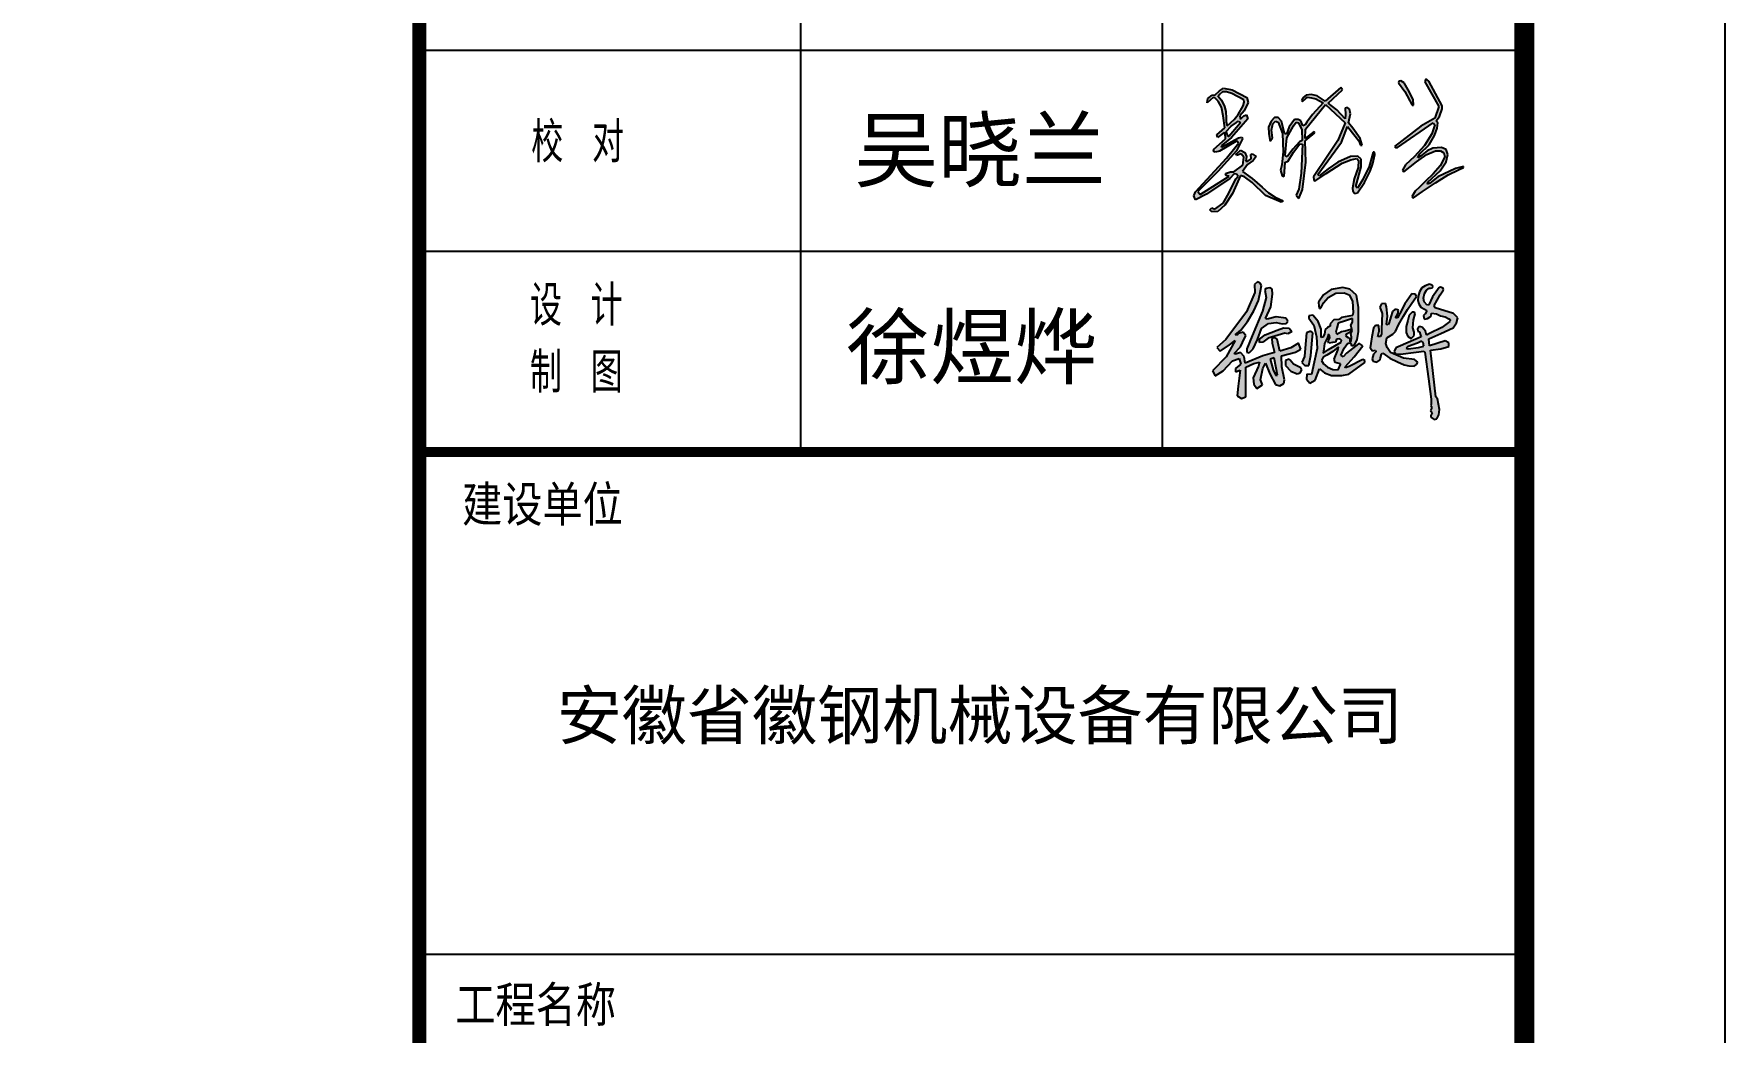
# Model space of a CAD drawing. Extents: x -417156 to 1571408, y 205758 to 1045562.
# Drawn here: x 1554571 to 1571408, y 896554 to 906494 of the extents above; entities that cross this region are included whole.
import ezdxf

# ---------------------------------------------------------------- set-up
doc = ezdxf.new("R2010")
doc.units = 0
doc.header["$LTSCALE"] = 1000
doc.header["$MEASUREMENT"] = 0
doc.layers.get('0').update_dxf_attribs({"linetype": 'CONTINUOUS'})
for name, color, linetype in [('1', 7, 'CONTINUOUS'), ('PP-PM-TK', 7, 'CONTINUOUS'), ('PUB_TEXT', 7, 'CONTINUOUS'), ('PUB_TITLE', 4, 'CONTINUOUS'), ('签名', 255, 'CONTINUOUS')]:
    doc.layers.add(name, color=color, linetype=linetype)
doc.styles.add('-黑体', font='simhei.ttf', dxfattribs={"width": 0.8})
doc.styles.add('TQ', font='txt.shx', dxfattribs={"width": 0.8, "bigfont": 'hztxt.shx'})

msp = doc.modelspace()

# ---------------------------------------------------------------- hatches: boundary and pattern name
h = msp.add_hatch(color=256)
h.paths.add_polyline_path([(1568458, 906023), (1568430, 906045), (1568419, 906016), (1568557, 905771), (1568518, 905653), (1568377, 905573), (1568117, 905373), (1568125, 905362), (1568148, 905363), (1568500, 905606), (1568518, 905589), (1568487, 905498), (1568415, 905383), (1568315, 905272), (1568226, 905190), (1568195, 905138), (1568208, 905120), (1568337, 905218), (1568438, 905294), (1568523, 905329), (1568576, 905329), (1568609, 905310), (1568618, 905269), (1568571, 905181), (1568503, 905100), (1568426, 905026), (1568364, 904967), (1568322, 904926), (1568288, 904872), (1568304, 904862), (1568394, 904923), (1568523, 905011), (1568651, 905089), (1568755, 905140), (1568805, 905162), (1568803, 905174), (1568725, 905153), (1568549, 905071), (1568469, 905007), (1568445, 904997), (1568447, 905016), (1568571, 905129), (1568631, 905220), (1568649, 905294), (1568632, 905343), (1568583, 905363), (1568499, 905355), (1568443, 905329), (1568374, 905277), (1568348, 905258), (1568366, 905296), (1568460, 905387), (1568515, 905483), (1568540, 905556), (1568547, 905606), (1568532, 905626), (1568566, 905671), (1568591, 905746), (1568590, 905776)])
h.paths.add_polyline_path([(1568180, 906026), (1568159, 906023), (1568155, 906006), (1568221, 905921), (1568293, 905785), (1568306, 905785), (1568301, 905839), (1568251, 905935), (1568214, 906006)], flags=17)
h.paths.add_polyline_path([(1567106, 905345), (1567047, 905270), (1567028, 905282), (1567045, 905457), (1567110, 905579), (1567139, 905615), (1567161, 905609), (1567194, 905538), (1567198, 905431), (1567172, 905418)], flags=16)
h.paths.add_polyline_path([(1566864, 905501), (1566878, 905426), (1566901, 905457), (1566892, 905533), (1566906, 905598), (1566933, 905625), (1566958, 905614), (1567000, 905500), (1567007, 905320), (1566996, 905188), (1566980, 905138), (1566997, 905080), (1567017, 905074), (1567028, 905215), (1567056, 905222), (1567111, 905317), (1567175, 905398), (1567200, 905395), (1567187, 905108), (1567165, 904946), (1567139, 904886), (1567165, 904853), (1567200, 904943), (1567233, 905215), (1567228, 905427), (1567322, 905507), (1567317, 905520), (1567226, 905452), (1567232, 905543), (1567431, 905789), (1567626, 905607), (1567552, 905431), (1567452, 905281), (1567311, 905069), (1567312, 905041), (1567322, 905027), (1567437, 905102), (1567594, 905205), (1567681, 905239), (1567740, 905251), (1567758, 905232), (1567756, 905162), (1567714, 905050), (1567697, 904958), (1567701, 904928), (1567723, 904905), (1567749, 904910), (1567818, 905015), (1567873, 905128), (1567901, 905202), (1567920, 905292), (1567917, 905315), (1567903, 905317), (1567865, 905172), (1567802, 905044), (1567747, 904956), (1567733, 904975), (1567785, 905170), (1567786, 905245), (1567750, 905277), (1567677, 905273), (1567554, 905215), (1567457, 905149), (1567366, 905081), (1567354, 905093), (1567588, 905415), (1567648, 905571), (1567725, 905475), (1567761, 905430), (1567777, 905384), (1567794, 905384), (1567774, 905453), (1567701, 905553), (1567657, 905606), (1567677, 905696), (1567669, 905743), (1567650, 905759), (1567625, 905753), (1567630, 905691), (1567625, 905649), (1567541, 905737), (1567456, 905805), (1567599, 905935), (1567581, 905960), (1567427, 905822), (1567345, 905875), (1567288, 905889), (1567237, 905884), (1567207, 905859), (1567190, 905829), (1567200, 905819), (1567232, 905846), (1567252, 905862), (1567289, 905858), (1567332, 905848), (1567405, 905806), (1567300, 905689), (1567245, 905613), (1567226, 905587), (1567205, 905577), (1567183, 905629), (1567159, 905640), (1567121, 905640), (1567069, 905569), (1567041, 905496), (1567022, 905502), (1566993, 905624), (1566959, 905660), (1566922, 905661), (1566890, 905625), (1566863, 905564)])
h.paths.add_polyline_path([(1566459, 905470), (1566442, 905520), (1566492, 905575), (1566542, 905610), (1566560, 905623), (1566583, 905607), (1566468, 905472)], flags=16)
h.paths.add_polyline_path([(1566440, 905614), (1566452, 905578), (1566519, 905641), (1566560, 905692), (1566609, 905777), (1566620, 905814), (1566616, 905836), (1566497, 905899), (1566443, 905915), (1566404, 905916), (1566373, 905889), (1566357, 905876), (1566394, 905832), (1566425, 905769), (1566439, 905719), (1566440, 905654)], flags=16)
h.paths.add_polyline_path([(1566312, 905860), (1566253, 905807), (1566259, 905850), (1566303, 905884), (1566331, 905885), (1566375, 905926), (1566414, 905952), (1566499, 905937), (1566646, 905861), (1566659, 905809), (1566621, 905728), (1566576, 905676), (1566583, 905645), (1566615, 905678), (1566644, 905686), (1566656, 905646), (1566495, 905463), (1566390, 905378), (1566394, 905365), (1566565, 905458), (1566597, 905464), (1566602, 905448), (1566544, 905329), (1566357, 905122), (1566160, 904923), (1566183, 904894), (1566469, 905077), (1566441, 905082), (1566435, 905103), (1566485, 905121), (1566516, 905119), (1566605, 905185), (1566615, 905267), (1566591, 905298), (1566545, 905281), (1566540, 905296), (1566584, 905334), (1566627, 905312), (1566643, 905273), (1566638, 905226), (1566656, 905227), (1566690, 905248), (1566685, 905292), (1566700, 905298), (1566740, 905274), (1566710, 905233), (1566654, 905194), (1566602, 905124), (1566701, 905055), (1566800, 904966), (1566862, 904910), (1566927, 904867), (1567009, 904831), (1566989, 904818), (1566833, 904885), (1566698, 905015), (1566623, 905070), (1566585, 905084), (1566503, 904903), (1566428, 904789), (1566358, 904724), (1566299, 904722), (1566279, 904741), (1566298, 904761), (1566329, 904747), (1566412, 904809), (1566468, 904909), (1566536, 905050), (1566560, 905076), (1566542, 905098), (1566520, 905099), (1566478, 905052), (1566245, 904897), (1566135, 904841), (1566119, 904881), (1566134, 904922), (1566445, 905257), (1566527, 905358), (1566552, 905393), (1566562, 905405), (1566557, 905423), (1566538, 905423), (1566376, 905327), (1566331, 905317), (1566313, 905327), (1566319, 905346), (1566434, 905448), (1566430, 905504), (1566420, 905511), (1566353, 905462), (1566349, 905488), (1566426, 905559), (1566412, 905679), (1566394, 905764), (1566360, 905824), (1566329, 905858)])
h = msp.add_hatch(color=256)
h.paths.add_polyline_path([(1568401, 903421), (1568385, 903433), (1568347, 903415), (1568290, 903394), (1568246, 903378), (1568234, 903364), (1568252, 903358), (1568355, 903372), (1568408, 903384)], flags=16)
h.paths.add_polyline_path([(1568461, 903961), (1568474, 903960), (1568493, 903964), (1568500, 903975), (1568488, 903993), (1568465, 904001), (1568422, 903986), (1568390, 903964), (1568366, 903926), (1568352, 903878), (1568349, 903839), (1568360, 903806), (1568380, 903774), (1568414, 903752), (1568432, 903747), (1568435, 903730), (1568421, 903706), (1568405, 903688), (1568407, 903667), (1568417, 903654), (1568445, 903658), (1568472, 903677), (1568482, 903690), (1568486, 903712), (1568533, 903705), (1568575, 903687), (1568622, 903675), (1568657, 903656), (1568672, 903647), (1568666, 903629), (1568587, 903569), (1568465, 903510), (1568436, 903495), (1568426, 903533), (1568392, 903573), (1568365, 903580), (1568344, 903558), (1568350, 903535), (1568365, 903526), (1568376, 903493), (1568382, 903476), (1568176, 903386), (1568131, 903367), (1568112, 903332), (1568129, 903309), (1568176, 903306), (1568331, 903324), (1568407, 903333), (1568417, 903325), (1568454, 903060), (1568483, 902857), (1568480, 902805), (1568478, 902793), (1568486, 902783), (1568484, 902764), (1568476, 902745), (1568492, 902722), (1568477, 902695), (1568477, 902678), (1568512, 902654), (1568538, 902660), (1568559, 902699), (1568566, 902753), (1568545, 902859), (1568529, 902880), (1568476, 903345), (1568579, 903357), (1568659, 903382), (1568658, 903417), (1568621, 903437), (1568466, 903388), (1568458, 903456), (1568578, 903510), (1568699, 903565), (1568734, 903617), (1568747, 903666), (1568703, 903708), (1568521, 903766), (1568513, 903789), (1568571, 903895), (1568605, 903946), (1568602, 903962), (1568575, 903972), (1568560, 903969), (1568496, 903876), (1568457, 903796), (1568442, 903793), (1568413, 903826), (1568405, 903861), (1568415, 903907), (1568435, 903941)])
h.paths.add_polyline_path([(1568317, 903723), (1568294, 903724), (1568262, 903694), (1568248, 903638), (1568233, 903579), (1568234, 903521), (1568248, 903479), (1568284, 903462), (1568312, 903489), (1568313, 903523), (1568299, 903568), (1568307, 903647), (1568323, 903707)], flags=17)
h.paths.add_polyline_path([(1568038, 903775), (1568028, 903809), (1567987, 903806), (1567970, 903771), (1567993, 903710), (1567988, 903555), (1567987, 903508), (1567977, 903480), (1567952, 903481), (1567964, 903532), (1567960, 903590), (1567928, 903591), (1567906, 903562), (1567892, 903478), (1567880, 903412), (1567873, 903367), (1567896, 903337), (1567926, 903343), (1567930, 903329), (1567906, 903306), (1567895, 903259), (1567901, 903235), (1567940, 903224), (1567974, 903249), (1567978, 903267), (1567987, 903305), (1567999, 903313), (1568071, 903264), (1568148, 903229), (1568214, 903199), (1568259, 903188), (1568312, 903186), (1568337, 903201), (1568348, 903226), (1568317, 903251), (1568207, 903265), (1568078, 903320), (1568043, 903370), (1568030, 903412), (1568039, 903467), (1568101, 903502), (1568127, 903530), (1568157, 903596), (1568206, 903682), (1568247, 903748), (1568282, 903802), (1568336, 903878), (1568326, 903903), (1568288, 903905), (1568219, 903806), (1568169, 903710), (1568147, 903666), (1568126, 903666), (1568149, 903707), (1568156, 903742), (1568123, 903751), (1568098, 903728), (1568081, 903676), (1568062, 903619), (1568055, 903596), (1568038, 903601), (1568048, 903684)])
h.paths.add_polyline_path([(1567552, 903344), (1567559, 903377), (1567504, 903332), (1567443, 903295), (1567408, 903273), (1567390, 903242), (1567411, 903207), (1567450, 903174), (1567502, 903153), (1567555, 903148), (1567578, 903201), (1567580, 903207), (1567527, 903221), (1567516, 903255)], flags=16)
h.paths.add_polyline_path([(1567700, 903623), (1567700, 903658), (1567628, 903635), (1567556, 903612), (1567541, 903563), (1567531, 903525), (1567541, 903503), (1567590, 903531), (1567624, 903538), (1567682, 903553), (1567686, 903542), (1567675, 903523), (1567640, 903502), (1567630, 903487), (1567655, 903469), (1567672, 903457), (1567673, 903428), (1567685, 903429), (1567690, 903474), (1567683, 903508), (1567694, 903540), (1567688, 903566), (1567683, 903592)], flags=16)
h.paths.add_polyline_path([(1567470, 903495), (1567461, 903502), (1567448, 903471), (1567420, 903409), (1567412, 903358), (1567406, 903316), (1567461, 903350), (1567586, 903425), (1567589, 903444), (1567571, 903458), (1567538, 903453), (1567533, 903435), (1567529, 903424), (1567499, 903420), (1567464, 903415), (1567456, 903436), (1567473, 903468)], flags=16)
h.paths.add_polyline_path([(1567357, 903629), (1567304, 903694), (1567264, 903685), (1567263, 903664), (1567315, 903594), (1567339, 903476), (1567345, 903360), (1567317, 903225), (1567291, 903103), (1567243, 903104), (1567239, 903056), (1567274, 903015), (1567328, 903047), (1567371, 903159), (1567421, 903118), (1567489, 903092), (1567591, 903092), (1567663, 903104), (1567822, 903221), (1567821, 903240), (1567801, 903251), (1567666, 903181), (1567629, 903169), (1567627, 903179), (1567714, 903279), (1567800, 903387), (1567773, 903408), (1567757, 903408), (1567640, 903316), (1567607, 903279), (1567581, 903292), (1567614, 903365), (1567648, 903409), (1567669, 903417), (1567681, 903409), (1567688, 903388), (1567719, 903396), (1567744, 903447), (1567759, 903531), (1567758, 903770), (1567738, 903893), (1567673, 903952), (1567601, 903968), (1567487, 903948), (1567410, 903895), (1567361, 903822), (1567362, 903784), (1567370, 903760), (1567384, 903762), (1567409, 903816), (1567455, 903870), (1567532, 903911), (1567616, 903916), (1567666, 903896), (1567698, 903833), (1567706, 903717), (1567699, 903688), (1567588, 903671), (1567561, 903651), (1567512, 903645), (1567475, 903606), (1567476, 903583), (1567448, 903571), (1567427, 903551), (1567418, 903505), (1567402, 903473), (1567388, 903471), (1567385, 903553)])
h.paths.add_polyline_path([(1567305, 903516), (1567282, 903534), (1567240, 903518), (1567227, 903364), (1567220, 903281), (1567195, 903223), (1567223, 903193), (1567265, 903192), (1567283, 903290), (1567296, 903444), (1567299, 903481)])
h.paths.add_polyline_path([(1567069, 903255), (1567032, 903240), (1567033, 903192), (1567086, 903135), (1567147, 903107), (1567177, 903118), (1567194, 903148), (1567183, 903168), (1567112, 903205), (1567079, 903245)])
h.paths.add_polyline_path([(1566919, 903267), (1566880, 903256), (1566910, 903150), (1566936, 903093), (1566951, 903096), (1566938, 903165)], flags=16)
h.paths.add_polyline_path([(1566771, 903419), (1566774, 903454), (1566830, 903497), (1566950, 903544), (1567012, 903568), (1567068, 903562), (1567094, 903529), (1567055, 903506), (1567026, 903515), (1566860, 903465), (1566805, 903424)], flags=17)
h.paths.add_polyline_path([(1566897, 903950), (1566876, 903966), (1566837, 903958), (1566827, 903942), (1566839, 903870), (1566803, 903734), (1566700, 903487), (1566646, 903356), (1566648, 903326), (1566670, 903318), (1566708, 903356), (1566752, 903452), (1566792, 903559), (1566863, 903609), (1566938, 903619), (1566997, 903606), (1567037, 903609), (1567053, 903632), (1567035, 903663), (1566939, 903677), (1566848, 903654), (1566832, 903660), (1566885, 903776), (1566903, 903901)], flags=17)
h.paths.add_polyline_path([(1566779, 904012), (1566752, 904025), (1566723, 903998), (1566726, 903920), (1566642, 903727), (1566439, 903450), (1566348, 903370), (1566382, 903334), (1566473, 903399), (1566530, 903441), (1566441, 903279), (1566305, 903137), (1566330, 903089), (1566412, 903137), (1566504, 903237), (1566570, 903261), (1566586, 903205), (1566533, 903162), (1566535, 903130), (1566579, 903145), (1566560, 902987), (1566549, 902891), (1566594, 902863), (1566635, 902880), (1566635, 903175), (1566715, 903212), (1566772, 903224), (1566762, 903186), (1566709, 903069), (1566715, 903005), (1566746, 902964), (1566803, 902999), (1566783, 903049), (1566807, 903163), (1566831, 903216), (1566876, 903108), (1566931, 903003), (1566976, 902990), (1567014, 903013), (1567022, 903048), (1566996, 903177), (1566990, 903289), (1567131, 903324), (1567183, 903354), (1567161, 903413), (1567086, 903366), (1566976, 903334), (1566949, 903454), (1566926, 903472), (1566895, 903461), (1566897, 903415), (1566922, 903321), (1566807, 903288), (1566630, 903216), (1566620, 903281), (1566584, 903320), (1566534, 903303), (1566520, 903312), (1566584, 903378), (1566623, 903464), (1566635, 903488), (1566610, 903524), (1566565, 903510), (1566549, 903493), (1566529, 903498), (1566586, 903543), (1566654, 903631), (1566717, 903735), (1566764, 903840), (1566782, 903936), (1566791, 903988)])

# ---------------------------------------------------------------- linework, layer by layer
for p, q in [((1568430, 906045), (1568419, 906016)), ((1568458, 906023), (1568430, 906045)), ((1566312, 905860), (1566253, 905807)), ((1566259, 905850), (1566303, 905884)), ((1566303, 905884), (1566331, 905885)), ((1566329, 905858), (1566312, 905860)), ((1566331, 905885), (1566375, 905926)), ((1566373, 905889), (1566357, 905876)), ((1566357, 905876), (1566394, 905832)), ((1566404, 905916), (1566373, 905889)), ((1566375, 905926), (1566414, 905952)), ((1566443, 905915), (1566404, 905916)), ((1566414, 905952), (1566499, 905937)), ((1566497, 905899), (1566443, 905915)), ((1566616, 905836), (1566497, 905899)), ((1566499, 905937), (1566646, 905861)), ((1566646, 905861), (1566659, 905809)), ((1567207, 905859), (1567190, 905829)), ((1567237, 905884), (1567207, 905859)), ((1567232, 905846), (1567252, 905862)), ((1567288, 905889), (1567237, 905884)), ((1567252, 905862), (1567289, 905858)), ((1567345, 905875), (1567288, 905889)), ((1567427, 905822), (1567345, 905875)), ((1567581, 905960), (1567427, 905822)), ((1567456, 905805), (1567599, 905935)), ((1567599, 905935), (1567581, 905960)), ((1568159, 906023), (1568155, 906006)), ((1568155, 906006), (1568221, 905921)), ((1568180, 906026), (1568159, 906023)), ((1568214, 906006), (1568180, 906026)), ((1568251, 905935), (1568214, 906006)), ((1568221, 905921), (1568293, 905785)), ((1568301, 905839), (1568251, 905935)), ((1568419, 906016), (1568557, 905771)), ((1568590, 905776), (1568458, 906023)), ((1566253, 905807), (1566259, 905850)), ((1566360, 905824), (1566329, 905858)), ((1566394, 905764), (1566360, 905824)), ((1566394, 905832), (1566425, 905769)), ((1566412, 905679), (1566394, 905764)), ((1566425, 905769), (1566439, 905719)), ((1566439, 905719), (1566440, 905654)), ((1566519, 905641), (1566560, 905692)), ((1566560, 905692), (1566609, 905777)), ((1566621, 905728), (1566576, 905676)), ((1566609, 905777), (1566620, 905814)), ((1566620, 905814), (1566616, 905836)), ((1566659, 905809), (1566621, 905728)), ((1567190, 905829), (1567200, 905819)), ((1567200, 905819), (1567232, 905846)), ((1567232, 905543), (1567431, 905789)), ((1567289, 905858), (1567332, 905848)), ((1567405, 905806), (1567300, 905689)), ((1567332, 905848), (1567405, 905806)), ((1567431, 905789), (1567626, 905607)), ((1567541, 905737), (1567456, 905805)), ((1567625, 905649), (1567541, 905737)), ((1567650, 905759), (1567625, 905753)), ((1567625, 905753), (1567630, 905691)), ((1567630, 905691), (1567625, 905649)), ((1567669, 905743), (1567650, 905759)), ((1567657, 905606), (1567677, 905696)), ((1567677, 905696), (1567669, 905743)), ((1568293, 905785), (1568306, 905785)), ((1568306, 905785), (1568301, 905839)), ((1568557, 905771), (1568518, 905653)), ((1568566, 905671), (1568591, 905746)), ((1568591, 905746), (1568590, 905776)), ((1566349, 905488), (1566426, 905559)), ((1566426, 905559), (1566412, 905679)), ((1566440, 905654), (1566440, 905614)), ((1566440, 905614), (1566452, 905578)), ((1566442, 905520), (1566492, 905575)), ((1566452, 905578), (1566519, 905641)), ((1566583, 905607), (1566468, 905472)), ((1566492, 905575), (1566542, 905610)), ((1566656, 905646), (1566495, 905463)), ((1566542, 905610), (1566560, 905623)), ((1566560, 905623), (1566583, 905607)), ((1566576, 905676), (1566583, 905645)), ((1566583, 905645), (1566615, 905678)), ((1566615, 905678), (1566644, 905686)), ((1566644, 905686), (1566656, 905646)), ((1566890, 905625), (1566863, 905564)), ((1566863, 905564), (1566864, 905501)), ((1566922, 905661), (1566890, 905625)), ((1566892, 905533), (1566906, 905598)), ((1566901, 905457), (1566892, 905533)), ((1566906, 905598), (1566933, 905625)), ((1566959, 905660), (1566922, 905661)), ((1566933, 905625), (1566958, 905614)), ((1566958, 905614), (1567000, 905500)), ((1566993, 905624), (1566959, 905660)), ((1567022, 905502), (1566993, 905624)), ((1567069, 905569), (1567041, 905496)), ((1567045, 905457), (1567110, 905579)), ((1567121, 905640), (1567069, 905569)), ((1567110, 905579), (1567139, 905615)), ((1567159, 905640), (1567121, 905640)), ((1567139, 905615), (1567161, 905609)), ((1567183, 905629), (1567159, 905640)), ((1567161, 905609), (1567194, 905538)), ((1567205, 905577), (1567183, 905629)), ((1567194, 905538), (1567198, 905431)), ((1567226, 905587), (1567205, 905577)), ((1567245, 905613), (1567226, 905587)), ((1567226, 905452), (1567232, 905543)), ((1567300, 905689), (1567245, 905613)), ((1567626, 905607), (1567552, 905431)), ((1567588, 905415), (1567648, 905571)), ((1567648, 905571), (1567725, 905475)), ((1567701, 905553), (1567657, 905606)), ((1567774, 905453), (1567701, 905553)), ((1568377, 905573), (1568117, 905373)), ((1568148, 905363), (1568500, 905606)), ((1568518, 905653), (1568377, 905573)), ((1568518, 905589), (1568487, 905498)), ((1568500, 905606), (1568518, 905589)), ((1568515, 905483), (1568540, 905556)), ((1568532, 905626), (1568566, 905671)), ((1568547, 905606), (1568532, 905626)), ((1568540, 905556), (1568547, 905606)), ((1566319, 905346), (1566434, 905448)), ((1566353, 905462), (1566349, 905488)), ((1566420, 905511), (1566353, 905462)), ((1566538, 905423), (1566376, 905327)), ((1566495, 905463), (1566390, 905378)), ((1566390, 905378), (1566394, 905365)), ((1566394, 905365), (1566565, 905458)), ((1566430, 905504), (1566420, 905511)), ((1566434, 905448), (1566430, 905504)), ((1566459, 905470), (1566442, 905520)), ((1566445, 905257), (1566527, 905358)), ((1566468, 905472), (1566459, 905470)), ((1566527, 905358), (1566552, 905393)), ((1566557, 905423), (1566538, 905423)), ((1566602, 905448), (1566544, 905329)), ((1566552, 905393), (1566562, 905405)), ((1566562, 905405), (1566557, 905423)), ((1566565, 905458), (1566597, 905464)), ((1566597, 905464), (1566602, 905448)), ((1566864, 905501), (1566878, 905426)), ((1566878, 905426), (1566901, 905457)), ((1567000, 905500), (1567007, 905320)), ((1567041, 905496), (1567022, 905502)), ((1567028, 905282), (1567045, 905457)), ((1567172, 905418), (1567106, 905345)), ((1567111, 905317), (1567175, 905398)), ((1567198, 905431), (1567172, 905418)), ((1567175, 905398), (1567200, 905395)), ((1567200, 905395), (1567187, 905108)), ((1567317, 905520), (1567226, 905452)), ((1567228, 905427), (1567322, 905507)), ((1567233, 905215), (1567228, 905427)), ((1567322, 905507), (1567317, 905520)), ((1567354, 905093), (1567588, 905415)), ((1567552, 905431), (1567452, 905281)), ((1567725, 905475), (1567761, 905430)), ((1567761, 905430), (1567777, 905384)), ((1567794, 905384), (1567774, 905453)), ((1567777, 905384), (1567794, 905384)), ((1568117, 905373), (1568125, 905362)), ((1568125, 905362), (1568148, 905363)), ((1568415, 905383), (1568315, 905272)), ((1568366, 905296), (1568460, 905387)), ((1568487, 905498), (1568415, 905383)), ((1568499, 905355), (1568443, 905329)), ((1568460, 905387), (1568515, 905483)), ((1568583, 905363), (1568499, 905355)), ((1568632, 905343), (1568583, 905363)), ((1566134, 904922), (1566445, 905257)), ((1566313, 905327), (1566319, 905346)), ((1566331, 905317), (1566313, 905327)), ((1566376, 905327), (1566331, 905317)), ((1566544, 905329), (1566357, 905122)), ((1566540, 905296), (1566584, 905334)), ((1566545, 905281), (1566540, 905296)), ((1566591, 905298), (1566545, 905281)), ((1566545, 905281), (1566545, 905281)), ((1566584, 905334), (1566627, 905312)), ((1566615, 905267), (1566591, 905298)), ((1566654, 905194), (1566602, 905124)), ((1566605, 905185), (1566615, 905267)), ((1566627, 905312), (1566643, 905273)), ((1566643, 905273), (1566638, 905226)), ((1566638, 905226), (1566656, 905227)), ((1566710, 905233), (1566654, 905194)), ((1566656, 905227), (1566690, 905248)), ((1566685, 905292), (1566700, 905298)), ((1566690, 905248), (1566685, 905292)), ((1566700, 905298), (1566740, 905274)), ((1566740, 905274), (1566710, 905233)), ((1566996, 905188), (1566980, 905138)), ((1567007, 905320), (1566996, 905188)), ((1567017, 905074), (1567028, 905215)), ((1567047, 905270), (1567028, 905282)), ((1567028, 905215), (1567056, 905222)), ((1567106, 905345), (1567047, 905270)), ((1567056, 905222), (1567111, 905317)), ((1567200, 904943), (1567233, 905215)), ((1567452, 905281), (1567311, 905069)), ((1567437, 905102), (1567594, 905205)), ((1567554, 905215), (1567457, 905149)), ((1567677, 905273), (1567554, 905215)), ((1567594, 905205), (1567681, 905239)), ((1567750, 905277), (1567677, 905273)), ((1567681, 905239), (1567740, 905251)), ((1567740, 905251), (1567758, 905232)), ((1567786, 905245), (1567750, 905277)), ((1567758, 905232), (1567756, 905162)), ((1567785, 905170), (1567786, 905245)), ((1567903, 905317), (1567865, 905172)), ((1567873, 905128), (1567901, 905202)), ((1567901, 905202), (1567920, 905292)), ((1567917, 905315), (1567903, 905317)), ((1567920, 905292), (1567917, 905315)), ((1568226, 905190), (1568195, 905138)), ((1568208, 905120), (1568337, 905218)), ((1568315, 905272), (1568226, 905190)), ((1568337, 905218), (1568438, 905294)), ((1568348, 905258), (1568366, 905296)), ((1568374, 905277), (1568348, 905258)), ((1568443, 905329), (1568374, 905277)), ((1568438, 905294), (1568523, 905329)), ((1568523, 905329), (1568576, 905329)), ((1568618, 905269), (1568571, 905181)), ((1568571, 905129), (1568631, 905220)), ((1568576, 905329), (1568609, 905310)), ((1568609, 905310), (1568618, 905269)), ((1568631, 905220), (1568649, 905294)), ((1568649, 905294), (1568632, 905343)), ((1566357, 905122), (1566160, 904923)), ((1566183, 904894), (1566469, 905077)), ((1566478, 905052), (1566245, 904897)), ((1566435, 905103), (1566485, 905121)), ((1566441, 905082), (1566435, 905103)), ((1566469, 905077), (1566441, 905082)), ((1566468, 904909), (1566536, 905050)), ((1566520, 905099), (1566478, 905052)), ((1566485, 905121), (1566516, 905119)), ((1566585, 905084), (1566503, 904903)), ((1566516, 905119), (1566605, 905185)), ((1566542, 905098), (1566520, 905099)), ((1566536, 905050), (1566560, 905076)), ((1566560, 905076), (1566542, 905098)), ((1566623, 905070), (1566585, 905084)), ((1566602, 905124), (1566701, 905055)), ((1566698, 905015), (1566623, 905070)), ((1566701, 905055), (1566800, 904966)), ((1566980, 905138), (1566997, 905080)), ((1566997, 905080), (1567017, 905074)), ((1567187, 905108), (1567165, 904946)), ((1567311, 905069), (1567312, 905041)), ((1567312, 905041), (1567322, 905027)), ((1567322, 905027), (1567437, 905102)), ((1567366, 905081), (1567354, 905093)), ((1567457, 905149), (1567366, 905081)), ((1567714, 905050), (1567697, 904958)), ((1567756, 905162), (1567714, 905050)), ((1567733, 904975), (1567785, 905170)), ((1567802, 905044), (1567747, 904956)), ((1567865, 905172), (1567802, 905044)), ((1567818, 905015), (1567873, 905128)), ((1568195, 905138), (1568208, 905120)), ((1568426, 905026), (1568364, 904967)), ((1568503, 905100), (1568426, 905026)), ((1568447, 905016), (1568571, 905129)), ((1568549, 905071), (1568469, 905007)), ((1568571, 905181), (1568503, 905100)), ((1568523, 905011), (1568651, 905089)), ((1568725, 905153), (1568549, 905071)), ((1568651, 905089), (1568755, 905140)), ((1568803, 905174), (1568725, 905153)), ((1568755, 905140), (1568805, 905162)), ((1568805, 905162), (1568803, 905174)), ((1566119, 904881), (1566134, 904922)), ((1566135, 904841), (1566119, 904881)), ((1566245, 904897), (1566135, 904841)), ((1566160, 904923), (1566183, 904894)), ((1566412, 904809), (1566468, 904909)), ((1566503, 904903), (1566428, 904789)), ((1566833, 904885), (1566698, 905015)), ((1566800, 904966), (1566862, 904910)), ((1566989, 904818), (1566833, 904885)), ((1566862, 904910), (1566927, 904867)), ((1566927, 904867), (1567009, 904831)), ((1567165, 904946), (1567139, 904886)), ((1567139, 904886), (1567165, 904853)), ((1567165, 904853), (1567200, 904943)), ((1567697, 904958), (1567701, 904928)), ((1567701, 904928), (1567723, 904905)), ((1567723, 904905), (1567749, 904910)), ((1567747, 904956), (1567733, 904975)), ((1567749, 904910), (1567818, 905015)), ((1568322, 904926), (1568288, 904872)), ((1568288, 904872), (1568304, 904862)), ((1568304, 904862), (1568394, 904923)), ((1568364, 904967), (1568322, 904926)), ((1568394, 904923), (1568523, 905011)), ((1568445, 904997), (1568447, 905016)), ((1568469, 905007), (1568445, 904997)), ((1566279, 904741), (1566298, 904761)), ((1566299, 904722), (1566279, 904741)), ((1566298, 904761), (1566329, 904747)), ((1566358, 904724), (1566299, 904722)), ((1566329, 904747), (1566412, 904809)), ((1566428, 904789), (1566358, 904724)), ((1567009, 904831), (1566989, 904818)), ((1566752, 904025), (1566723, 903998)), ((1566779, 904012), (1566752, 904025)), ((1566791, 903988), (1566779, 904012)), ((1566726, 903920), (1566642, 903727)), ((1566717, 903735), (1566764, 903840)), ((1566723, 903998), (1566726, 903920)), ((1566764, 903840), (1566782, 903936)), ((1566782, 903936), (1566791, 903988)), ((1566839, 903870), (1566803, 903734)), ((1566837, 903958), (1566827, 903942)), ((1566827, 903942), (1566839, 903870)), ((1566876, 903966), (1566837, 903958)), ((1566897, 903950), (1566876, 903966)), ((1566885, 903776), (1566903, 903901)), ((1566903, 903901), (1566897, 903950)), ((1567410, 903895), (1567361, 903822)), ((1567409, 903816), (1567455, 903870)), ((1567487, 903948), (1567410, 903895)), ((1567455, 903870), (1567532, 903911)), ((1567601, 903968), (1567487, 903948)), ((1567532, 903911), (1567616, 903916)), ((1567673, 903952), (1567601, 903968)), ((1567616, 903916), (1567666, 903896)), ((1567666, 903896), (1567698, 903833)), ((1567738, 903893), (1567673, 903952)), ((1567758, 903770), (1567738, 903893)), ((1568288, 903905), (1568219, 903806)), ((1568282, 903802), (1568336, 903878)), ((1568326, 903903), (1568288, 903905)), ((1568336, 903878), (1568326, 903903)), ((1568352, 903878), (1568349, 903839)), ((1568349, 903839), (1568360, 903806)), ((1568366, 903926), (1568352, 903878)), ((1568390, 903964), (1568366, 903926)), ((1568422, 903986), (1568390, 903964)), ((1568405, 903861), (1568415, 903907)), ((1568413, 903826), (1568405, 903861)), ((1568415, 903907), (1568435, 903941)), ((1568465, 904001), (1568422, 903986)), ((1568435, 903941), (1568461, 903961)), ((1568496, 903876), (1568457, 903796)), ((1568461, 903961), (1568474, 903960)), ((1568488, 903993), (1568465, 904001)), ((1568474, 903960), (1568493, 903964)), ((1568500, 903975), (1568488, 903993)), ((1568493, 903964), (1568500, 903975)), ((1568560, 903969), (1568496, 903876)), ((1568513, 903789), (1568571, 903895)), ((1568575, 903972), (1568560, 903969)), ((1568571, 903895), (1568605, 903946)), ((1568602, 903962), (1568575, 903972)), ((1568605, 903946), (1568602, 903962)), ((1566642, 903727), (1566439, 903450)), ((1566654, 903631), (1566717, 903735)), ((1566803, 903734), (1566700, 903487)), ((1566832, 903660), (1566885, 903776)), ((1566939, 903677), (1566848, 903654)), ((1567035, 903663), (1566939, 903677)), ((1567264, 903685), (1567263, 903664)), ((1567304, 903694), (1567264, 903685)), ((1567357, 903629), (1567304, 903694)), ((1567361, 903822), (1567362, 903784)), ((1567362, 903784), (1567370, 903760)), ((1567370, 903760), (1567384, 903762)), ((1567384, 903762), (1567409, 903816)), ((1567588, 903671), (1567561, 903651)), ((1567699, 903688), (1567588, 903671)), ((1567698, 903833), (1567706, 903717)), ((1567706, 903717), (1567699, 903688)), ((1567759, 903531), (1567758, 903770)), ((1567987, 903806), (1567970, 903771)), ((1567970, 903771), (1567993, 903710)), ((1568028, 903809), (1567987, 903806)), ((1567993, 903710), (1567988, 903555)), ((1568038, 903775), (1568028, 903809)), ((1568048, 903684), (1568038, 903775)), ((1568038, 903601), (1568048, 903684)), ((1568081, 903676), (1568062, 903619)), ((1568098, 903728), (1568081, 903676)), ((1568123, 903751), (1568098, 903728)), ((1568156, 903742), (1568123, 903751)), ((1568126, 903666), (1568149, 903707)), ((1568169, 903710), (1568147, 903666)), ((1568149, 903707), (1568156, 903742)), ((1568157, 903596), (1568206, 903682)), ((1568219, 903806), (1568169, 903710)), ((1568206, 903682), (1568247, 903748)), ((1568247, 903748), (1568282, 903802)), ((1568262, 903694), (1568248, 903638)), ((1568294, 903724), (1568262, 903694)), ((1568317, 903723), (1568294, 903724)), ((1568307, 903647), (1568323, 903707)), ((1568323, 903707), (1568317, 903723)), ((1568360, 903806), (1568380, 903774)), ((1568380, 903774), (1568414, 903752)), ((1568421, 903706), (1568405, 903688)), ((1568405, 903688), (1568407, 903667)), ((1568442, 903793), (1568413, 903826)), ((1568414, 903752), (1568432, 903747)), ((1568435, 903730), (1568421, 903706)), ((1568432, 903747), (1568435, 903730)), ((1568457, 903796), (1568442, 903793)), ((1568445, 903658), (1568472, 903677)), ((1568472, 903677), (1568482, 903690)), ((1568482, 903690), (1568486, 903712)), ((1568486, 903712), (1568533, 903705)), ((1568521, 903766), (1568513, 903789)), ((1568703, 903708), (1568521, 903766)), ((1568533, 903705), (1568575, 903687)), ((1568575, 903687), (1568622, 903675)), ((1568622, 903675), (1568657, 903656)), ((1568747, 903666), (1568703, 903708)), ((1566529, 903498), (1566586, 903543)), ((1566565, 903510), (1566549, 903493)), ((1566610, 903524), (1566565, 903510)), ((1566586, 903543), (1566654, 903631)), ((1566635, 903488), (1566610, 903524)), ((1566752, 903452), (1566792, 903559)), ((1566792, 903559), (1566863, 903609)), ((1566830, 903497), (1566950, 903544)), ((1566848, 903654), (1566832, 903660)), ((1567026, 903515), (1566860, 903465)), ((1566863, 903609), (1566938, 903619)), ((1566938, 903619), (1566997, 903606)), ((1566950, 903544), (1567012, 903568)), ((1566997, 903606), (1567037, 903609)), ((1567012, 903568), (1567068, 903562)), ((1567055, 903506), (1567026, 903515)), ((1567053, 903632), (1567035, 903663)), ((1567037, 903609), (1567053, 903632)), ((1567094, 903529), (1567055, 903506)), ((1567068, 903562), (1567094, 903529)), ((1567240, 903518), (1567227, 903364)), ((1567282, 903534), (1567240, 903518)), ((1567263, 903664), (1567315, 903594)), ((1567305, 903516), (1567282, 903534)), ((1567299, 903481), (1567305, 903516)), ((1567315, 903594), (1567339, 903476)), ((1567385, 903553), (1567357, 903629)), ((1567388, 903471), (1567385, 903553)), ((1567418, 903505), (1567402, 903473)), ((1567427, 903551), (1567418, 903505)), ((1567448, 903571), (1567427, 903551)), ((1567476, 903583), (1567448, 903571)), ((1567512, 903645), (1567475, 903606)), ((1567475, 903606), (1567476, 903583)), ((1567561, 903651), (1567512, 903645)), ((1567541, 903563), (1567531, 903525)), ((1567531, 903525), (1567541, 903503)), ((1567556, 903612), (1567541, 903563)), ((1567541, 903503), (1567590, 903531)), ((1567628, 903635), (1567556, 903612)), ((1567590, 903531), (1567624, 903538)), ((1567624, 903538), (1567682, 903553)), ((1567700, 903658), (1567628, 903635)), ((1567640, 903502), (1567630, 903487)), ((1567675, 903523), (1567640, 903502)), ((1567686, 903542), (1567675, 903523)), ((1567682, 903553), (1567686, 903542)), ((1567683, 903592), (1567700, 903623)), ((1567688, 903566), (1567683, 903592)), ((1567683, 903508), (1567694, 903540)), ((1567690, 903474), (1567683, 903508)), ((1567694, 903540), (1567688, 903566)), ((1567700, 903623), (1567700, 903658)), ((1567744, 903447), (1567759, 903531)), ((1567906, 903562), (1567892, 903478)), ((1567928, 903591), (1567906, 903562)), ((1567960, 903590), (1567928, 903591)), ((1567952, 903481), (1567964, 903532)), ((1567964, 903532), (1567960, 903590)), ((1567987, 903508), (1567977, 903480)), ((1567988, 903555), (1567987, 903508)), ((1568055, 903596), (1568038, 903601)), ((1568039, 903467), (1568101, 903502)), ((1568062, 903619), (1568055, 903596)), ((1568101, 903502), (1568127, 903530)), ((1568147, 903666), (1568126, 903666)), ((1568127, 903530), (1568157, 903596)), ((1568248, 903638), (1568233, 903579)), ((1568233, 903579), (1568234, 903521)), ((1568234, 903521), (1568248, 903479)), ((1568299, 903568), (1568307, 903647)), ((1568313, 903523), (1568299, 903568)), ((1568312, 903489), (1568313, 903523)), ((1568365, 903580), (1568344, 903558)), ((1568344, 903558), (1568350, 903535)), ((1568350, 903535), (1568365, 903526)), ((1568392, 903573), (1568365, 903580)), ((1568365, 903526), (1568376, 903493)), ((1568426, 903533), (1568392, 903573)), ((1568407, 903667), (1568417, 903654)), ((1568417, 903654), (1568445, 903658)), ((1568436, 903495), (1568426, 903533)), ((1568465, 903510), (1568436, 903495)), ((1568458, 903456), (1568578, 903510)), ((1568587, 903569), (1568465, 903510)), ((1568578, 903510), (1568699, 903565)), ((1568666, 903629), (1568587, 903569)), ((1568657, 903656), (1568672, 903647)), ((1568672, 903647), (1568666, 903629)), ((1568699, 903565), (1568734, 903617)), ((1568734, 903617), (1568747, 903666)), ((1566439, 903450), (1566348, 903370)), ((1566348, 903370), (1566382, 903334)), ((1566382, 903334), (1566473, 903399)), ((1566530, 903441), (1566441, 903279)), ((1566473, 903399), (1566530, 903441)), ((1566520, 903312), (1566584, 903378)), ((1566549, 903493), (1566529, 903498)), ((1566530, 903441), (1566530, 903441)), ((1566584, 903378), (1566623, 903464)), ((1566623, 903464), (1566635, 903488)), ((1566700, 903487), (1566646, 903356)), ((1566646, 903356), (1566648, 903326)), ((1566670, 903318), (1566708, 903356)), ((1566708, 903356), (1566752, 903452)), ((1566771, 903419), (1566774, 903454)), ((1566805, 903424), (1566771, 903419)), ((1566774, 903454), (1566830, 903497)), ((1566860, 903465), (1566805, 903424)), ((1566926, 903472), (1566895, 903461)), ((1566895, 903461), (1566897, 903415)), ((1566897, 903415), (1566922, 903321)), ((1566949, 903454), (1566926, 903472)), ((1566976, 903334), (1566949, 903454)), ((1567086, 903366), (1566976, 903334)), ((1567161, 903413), (1567086, 903366)), ((1567131, 903324), (1567183, 903354)), ((1567183, 903354), (1567161, 903413)), ((1567227, 903364), (1567220, 903281)), ((1567283, 903290), (1567296, 903444)), ((1567296, 903444), (1567299, 903481)), ((1567345, 903360), (1567317, 903225)), ((1567339, 903476), (1567345, 903360)), ((1567402, 903473), (1567388, 903471)), ((1567412, 903358), (1567406, 903316)), ((1567406, 903316), (1567461, 903350)), ((1567420, 903409), (1567412, 903358)), ((1567448, 903471), (1567420, 903409)), ((1567461, 903502), (1567448, 903471)), ((1567456, 903436), (1567473, 903468)), ((1567464, 903415), (1567456, 903436)), ((1567470, 903495), (1567461, 903502)), ((1567461, 903350), (1567586, 903425)), ((1567499, 903420), (1567464, 903415)), ((1567473, 903468), (1567470, 903495)), ((1567529, 903424), (1567499, 903420)), ((1567559, 903377), (1567504, 903332)), ((1567516, 903255), (1567552, 903344)), ((1567533, 903435), (1567529, 903424)), ((1567538, 903453), (1567533, 903435)), ((1567571, 903458), (1567538, 903453)), ((1567552, 903344), (1567559, 903377)), ((1567589, 903444), (1567571, 903458)), ((1567581, 903292), (1567614, 903365)), ((1567586, 903425), (1567589, 903444)), ((1567614, 903365), (1567648, 903409)), ((1567630, 903487), (1567655, 903469)), ((1567757, 903408), (1567640, 903316)), ((1567648, 903409), (1567669, 903417)), ((1567655, 903469), (1567672, 903457)), ((1567669, 903417), (1567681, 903409)), ((1567672, 903457), (1567673, 903428)), ((1567673, 903428), (1567685, 903429)), ((1567681, 903409), (1567688, 903388)), ((1567685, 903429), (1567690, 903474)), ((1567688, 903388), (1567719, 903396)), ((1567714, 903279), (1567800, 903387)), ((1567719, 903396), (1567744, 903447)), ((1567773, 903408), (1567757, 903408)), ((1567800, 903387), (1567773, 903408)), ((1567880, 903412), (1567873, 903367)), ((1567873, 903367), (1567896, 903337)), ((1567892, 903478), (1567880, 903412)), ((1567896, 903337), (1567926, 903343)), ((1567926, 903343), (1567930, 903329)), ((1567977, 903480), (1567952, 903481)), ((1568030, 903412), (1568039, 903467)), ((1568043, 903370), (1568030, 903412)), ((1568078, 903320), (1568043, 903370)), ((1568131, 903367), (1568112, 903332)), ((1568176, 903386), (1568131, 903367)), ((1568382, 903476), (1568176, 903386)), ((1568246, 903378), (1568234, 903364)), ((1568234, 903364), (1568252, 903358)), ((1568290, 903394), (1568246, 903378)), ((1568248, 903479), (1568284, 903462)), ((1568252, 903358), (1568355, 903372)), ((1568284, 903462), (1568312, 903489)), ((1568347, 903415), (1568290, 903394)), ((1568385, 903433), (1568347, 903415)), ((1568355, 903372), (1568408, 903384)), ((1568376, 903493), (1568382, 903476)), ((1568401, 903421), (1568385, 903433)), ((1568408, 903384), (1568401, 903421)), ((1568466, 903388), (1568458, 903456)), ((1568621, 903437), (1568466, 903388)), ((1568476, 903345), (1568579, 903357)), ((1568529, 902880), (1568476, 903345)), ((1568579, 903357), (1568659, 903382)), ((1568658, 903417), (1568621, 903437)), ((1568659, 903382), (1568658, 903417)), ((1566441, 903279), (1566305, 903137)), ((1566412, 903137), (1566504, 903237)), ((1566504, 903237), (1566570, 903261)), ((1566534, 903303), (1566520, 903312)), ((1566586, 903205), (1566533, 903162)), ((1566584, 903320), (1566534, 903303)), ((1566570, 903261), (1566586, 903205)), ((1566620, 903281), (1566584, 903320)), ((1566630, 903216), (1566620, 903281)), ((1566807, 903288), (1566630, 903216)), ((1566635, 903175), (1566715, 903212)), ((1566635, 902880), (1566635, 903175)), ((1566648, 903326), (1566670, 903318)), ((1566762, 903186), (1566709, 903069)), ((1566715, 903212), (1566772, 903224)), ((1566772, 903224), (1566762, 903186)), ((1566922, 903321), (1566807, 903288)), ((1566807, 903163), (1566831, 903216)), ((1566831, 903216), (1566876, 903108)), ((1566919, 903267), (1566880, 903256)), ((1566880, 903256), (1566910, 903150)), ((1566938, 903165), (1566919, 903267)), ((1566951, 903096), (1566938, 903165)), ((1566990, 903289), (1567131, 903324)), ((1566996, 903177), (1566990, 903289)), ((1567022, 903048), (1566996, 903177)), ((1567069, 903255), (1567032, 903240)), ((1567032, 903240), (1567033, 903192)), ((1567033, 903192), (1567086, 903135)), ((1567079, 903245), (1567069, 903255)), ((1567112, 903205), (1567079, 903245)), ((1567183, 903168), (1567112, 903205)), ((1567194, 903148), (1567183, 903168)), ((1567220, 903281), (1567195, 903223)), ((1567195, 903223), (1567223, 903193)), ((1567223, 903193), (1567265, 903192)), ((1567265, 903192), (1567283, 903290)), ((1567317, 903225), (1567291, 903103)), ((1567408, 903273), (1567390, 903242)), ((1567390, 903242), (1567411, 903207)), ((1567443, 903295), (1567408, 903273)), ((1567411, 903207), (1567450, 903174)), ((1567504, 903332), (1567443, 903295)), ((1567450, 903174), (1567502, 903153)), ((1567527, 903221), (1567516, 903255)), ((1567580, 903207), (1567527, 903221)), ((1567555, 903148), (1567578, 903201)), ((1567578, 903201), (1567580, 903207)), ((1567607, 903279), (1567581, 903292)), ((1567640, 903316), (1567607, 903279)), ((1567627, 903179), (1567714, 903279)), ((1567629, 903169), (1567627, 903179)), ((1567666, 903181), (1567629, 903169)), ((1567663, 903104), (1567822, 903221)), ((1567801, 903251), (1567666, 903181)), ((1567821, 903240), (1567801, 903251)), ((1567822, 903221), (1567821, 903240)), ((1567906, 903306), (1567895, 903259)), ((1567895, 903259), (1567901, 903235)), ((1567901, 903235), (1567940, 903224)), ((1567930, 903329), (1567906, 903306)), ((1567940, 903224), (1567974, 903249)), ((1567974, 903249), (1567978, 903267)), ((1567978, 903267), (1567987, 903305)), ((1567987, 903305), (1567999, 903313)), ((1567999, 903313), (1568071, 903264)), ((1568071, 903264), (1568148, 903229)), ((1568207, 903265), (1568078, 903320)), ((1568112, 903332), (1568129, 903309)), ((1568129, 903309), (1568176, 903306)), ((1568148, 903229), (1568214, 903199)), ((1568176, 903306), (1568331, 903324)), ((1568317, 903251), (1568207, 903265)), ((1568214, 903199), (1568259, 903188)), ((1568259, 903188), (1568312, 903186)), ((1568312, 903186), (1568337, 903201)), ((1568348, 903226), (1568317, 903251)), ((1568331, 903324), (1568407, 903333)), ((1568337, 903201), (1568348, 903226)), ((1568407, 903333), (1568417, 903325)), ((1568417, 903325), (1568454, 903060)), ((1566305, 903137), (1566330, 903089)), ((1566330, 903089), (1566412, 903137)), ((1566533, 903162), (1566535, 903130)), ((1566535, 903130), (1566579, 903145)), ((1566579, 903145), (1566560, 902987)), ((1566709, 903069), (1566715, 903005)), ((1566715, 903005), (1566746, 902964)), ((1566746, 902964), (1566803, 902999)), ((1566783, 903049), (1566807, 903163)), ((1566803, 902999), (1566783, 903049)), ((1566876, 903108), (1566931, 903003)), ((1566910, 903150), (1566936, 903093)), ((1566931, 903003), (1566976, 902990)), ((1566936, 903093), (1566951, 903096)), ((1566976, 902990), (1567014, 903013)), ((1567014, 903013), (1567022, 903048)), ((1567086, 903135), (1567147, 903107)), ((1567147, 903107), (1567177, 903118)), ((1567177, 903118), (1567194, 903148)), ((1567243, 903104), (1567239, 903056)), ((1567239, 903056), (1567274, 903015)), ((1567291, 903103), (1567243, 903104)), ((1567274, 903015), (1567328, 903047)), ((1567328, 903047), (1567371, 903159)), ((1567371, 903159), (1567421, 903118)), ((1567421, 903118), (1567489, 903092)), ((1567489, 903092), (1567591, 903092)), ((1567502, 903153), (1567555, 903148)), ((1567591, 903092), (1567663, 903104)), ((1568454, 903060), (1568483, 902857)), ((1566560, 902987), (1566549, 902891)), ((1566549, 902891), (1566594, 902863)), ((1566594, 902863), (1566635, 902880)), ((1568483, 902857), (1568480, 902805)), ((1568545, 902859), (1568529, 902880)), ((1568566, 902753), (1568545, 902859)), ((1568484, 902764), (1568476, 902745)), ((1568476, 902745), (1568492, 902722)), ((1568492, 902722), (1568477, 902695)), ((1568477, 902695), (1568477, 902678)), ((1568477, 902678), (1568512, 902654)), ((1568480, 902805), (1568478, 902793)), ((1568478, 902793), (1568486, 902783)), ((1568486, 902783), (1568484, 902764)), ((1568512, 902654), (1568538, 902660)), ((1568538, 902660), (1568559, 902699)), ((1568559, 902699), (1568566, 902753))]:
    msp.add_line(p, q)
at = {"layer": '1'}
msp.add_line((1558408, 897331), (1569408, 897331), dxfattribs=at)
at = {"layer": 'PP-PM-TK', "color": 4}
for points, const_width in [([(1558408, 984603), (1558408, 869803)], 140), ([(1558408, 902331), (1569408, 902331)], 40)]:
    msp.add_lwpolyline(points, dxfattribs=dict(at, const_width=const_width))
at = {"layer": 'PUB_TITLE', "color": 4}
for p, q in [((1562208, 902331), (1562208, 916331)), ((1565808, 902331), (1565808, 916331)), ((1558408, 906331), (1569408, 906331)), ((1558408, 904331), (1569408, 904331)), ((1558408, 902331), (1569408, 902331))]:
    msp.add_line(p, q, dxfattribs=at)
at = {"layer": 'PUB_TITLE'}
msp.add_lwpolyline([(1403208, 867803), (1571408, 867803), (1571408, 986603), (1403208, 986603)], close=True, dxfattribs=at)
at = {"layer": 'PUB_TITLE', "const_width": 200}
msp.add_lwpolyline([(1408208, 869803), (1569408, 869803), (1569408, 984603), (1408208, 984603)], close=True, dxfattribs=at)
at = {"layer": 'PUB_TITLE', "color": 4, "const_width": 100}
msp.add_lwpolyline([(1558408, 902331), (1569408, 902331)], dxfattribs=at)

# ---------------------------------------------------------------- texts
at = {"layer": 'PUB_TEXT', "color": 2, "style": 'TQ'}
for s, p in [('建设单位', (1558834, 901597)), ('工程名称', (1558767, 896615))]:
    msp.add_text(s, height=400, dxfattribs=at).set_placement(p)
at = {"layer": 'PUB_TEXT', "color": 2, "char_height": 400, "width": 3359.66, "attachment_point": 1, "style": 'TQ'}
for s, insert in [('校 对', (1559522, 905614)), ('设 计 \\P制 图', (1559509, 903988))]:
    msp.add_mtext(s, dxfattribs=dict(at, insert=insert))
at = {"layer": 'PUB_TITLE', "color": 255, "style": '-黑体'}
msp.add_text('安徽省徽钢机械设备有限公司', height=475.2, dxfattribs=at).set_placement((1559776, 899471))
at = {"layer": '签名', "linetype": 'CONTINUOUS', "style": '-黑体'}
for s, p in [('吴晓兰', (1562739, 905032)), ('徐煜烨', (1562658, 903072))]:
    msp.add_text(s, height=612, dxfattribs=at).set_placement(p)

doc.saveas('drawing.dxf')
